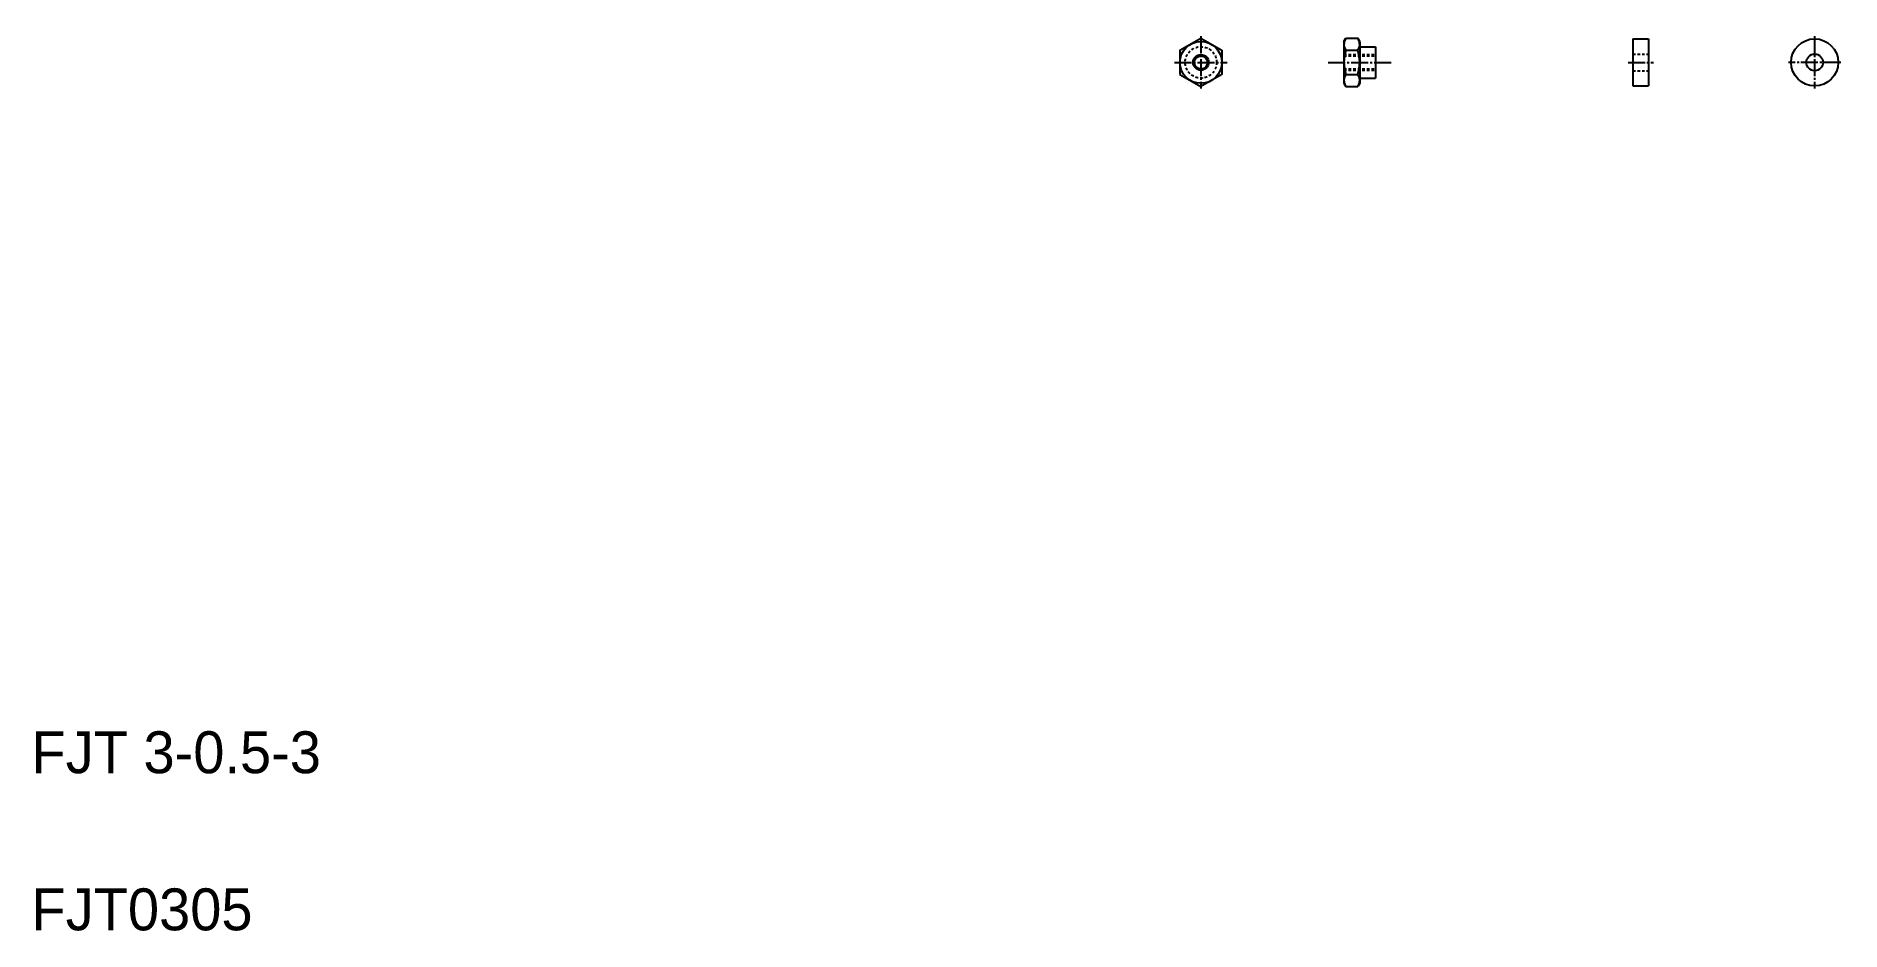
# Model space of a CAD drawing. Extents: x 21 to 366, y 20 to 191.
import ezdxf

# ---------------------------------------------------------------- set-up
doc = ezdxf.new("R2010")
doc.units = 0
doc.header["$LTSCALE"] = 0.25
doc.linetypes.add('CENTER', pattern=[17.5, 13, -1.5, 1.5, -1.5])
doc.linetypes.add('DASHED', pattern=[3.5, 2, -1.5])
doc.layers.get('0').update_dxf_attribs({"linetype": 'CONTINUOUS'})
doc.layers.add('CENTER', color=1, linetype='CENTER')

msp = doc.modelspace()

# ---------------------------------------------------------------- linework, layer by layer
for p, q in [((239.35, 188.06), (243.35, 190.37)), ((243.35, 190.37), (247.35, 188.06)), ((270.68, 189.75), (271.03, 190.35)), ((270.68, 189.75), (270.68, 181.75)), ((271.03, 190.35), (273.34, 190.35)), ((273.68, 189.75), (273.34, 190.35)), ((273.68, 189.75), (273.68, 181.75)), ((325.86, 190.25), (325.86, 181.25)), ((325.86, 190.25), (328.86, 190.25)), ((328.86, 190.25), (328.86, 181.25)), ((239.35, 188.06), (239.35, 183.44)), ((247.35, 188.06), (247.35, 183.44)), ((270.68, 187.75), (270.68, 187.75)), ((271.05, 188.06), (273.32, 188.06)), ((273.68, 188.75), (276.68, 188.75)), ((276.68, 188.75), (276.68, 182.75)), ((239.35, 183.44), (243.35, 181.13)), ((247.35, 183.44), (243.35, 181.13)), ((270.68, 185.75), (270.68, 185.75)), ((271.05, 183.44), (273.32, 183.44)), ((273.68, 182.75), (276.68, 182.75)), ((270.68, 181.75), (271.03, 181.15)), ((271.03, 181.15), (273.34, 181.15)), ((273.68, 181.75), (273.34, 181.15)), ((325.86, 181.25), (328.86, 181.25))]:
    msp.add_line(p, q)
at = {"color": 3, "linetype": 'DASHED'}
for p, q in [((270.68, 187.25), (276.68, 187.25)), ((270.68, 187), (276.68, 187)), ((325.86, 187.35), (328.86, 187.35)), ((270.68, 184.5), (276.68, 184.5)), ((270.68, 184.25), (276.68, 184.25)), ((325.86, 184.15), (328.86, 184.15))]:
    msp.add_line(p, q, dxfattribs=at)
for centre, radius in [((243.35, 185.75), 4), ((360.58, 185.75), 4.5), ((243.35, 185.75), 1.25), ((360.58, 185.75), 1.6)]:
    msp.add_circle(centre, radius)
msp.add_circle((243.35, 185.75), 3, dxfattribs=at)
at = {"color": 3}
msp.add_circle((243.35, 185.75), 1.5, dxfattribs=at)
for centre, radius, start, end in [((272.68, 189.22), 2, 150, 215.2644), ((271.68, 189.22), 2, 324.7356, 30), ((278.13, 185.75), 7.45, 161.9403, 198.0597), ((266.23, 185.75), 7.45, 341.9403, 18.0597), ((272.68, 182.29), 2, 144.7356, 210), ((271.68, 182.29), 2, 330, 35.2644)]:
    msp.add_arc(centre, radius, start, end)
at = {"layer": 'CENTER', "color": 1, "linetype": 'CENTER'}
for p, q in [((243.35, 190.77), (243.35, 180.74)), ((360.58, 190.77), (360.58, 180.74)), ((238.33, 185.75), (248.36, 185.75)), ((267.68, 185.75), (279.68, 185.75)), ((324.93, 185.75), (329.8, 185.75)), ((365.59, 185.75), (355.56, 185.75))]:
    msp.add_line(p, q, dxfattribs=at)

# ---------------------------------------------------------------- texts
for s, p in [('FJT 3-0.5-3', (20, 50)), ('FJT0305', (20, 20))]:
    msp.add_text(s, height=8).set_placement(p)

doc.saveas('drawing.dxf')
